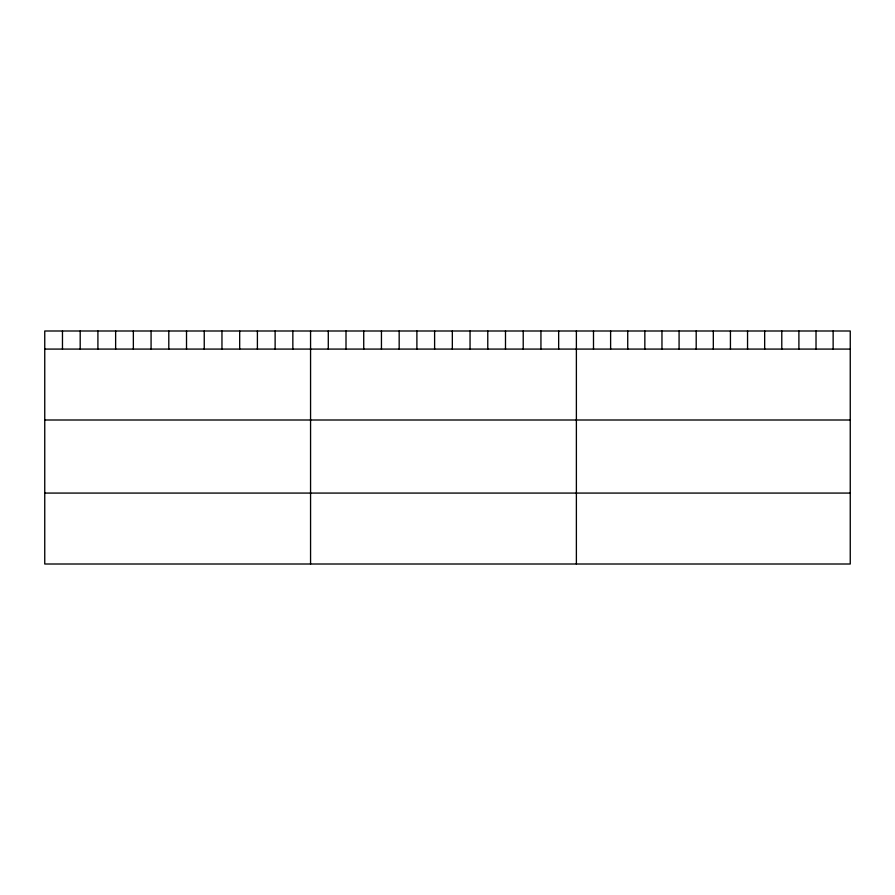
<?xml version="1.0" encoding="UTF-8"?>
<svg xmlns="http://www.w3.org/2000/svg" width="895" height="895" viewBox="0 0 895 895"><rect width="100%" height="100%" fill="white"/><g stroke="black" fill="none" stroke-linecap="round" stroke-linejoin="round"><path stroke-width="1.34" d="M850.25 349.084L850.25 564.007L44.75 564.007L44.75 330.993L850.25 330.993L850.25 349.084L44.75 349.084M44.75 420.001L850.25 420.001M44.75 493.078L850.25 493.078M833.133 330.993L833.133 349.084M816.016 330.993L816.016 349.084M798.899 330.993L798.899 349.084M781.782 330.993L781.782 349.084M764.666 330.993L764.666 349.084M747.549 330.993L747.549 349.084M730.432 330.993L730.432 349.084M713.315 330.993L713.315 349.084M696.198 330.993L696.198 349.084M679.081 330.993L679.081 349.084M661.964 330.993L661.964 349.084M644.847 330.993L644.847 349.084M627.731 330.993L627.731 349.084M610.614 330.993L610.614 349.084M593.497 330.993L593.497 349.084M576.38 330.993L576.38 564.007M558.659 330.993L558.659 349.084M540.938 330.993L540.938 349.084M523.217 330.993L523.217 349.084M505.496 330.993L505.496 349.084M487.775 330.993L487.775 349.084M470.054 330.993L470.054 349.084M452.333 330.993L452.333 349.084M434.612 330.993L434.612 349.084M416.891 330.993L416.891 349.084M399.17 330.993L399.17 349.084M381.449 330.993L381.449 349.084M363.728 330.993L363.728 349.084M346.007 330.993L346.007 349.084M328.286 330.993L328.286 349.084M310.565 330.993L310.565 564.007M292.844 330.993L292.844 349.084M275.123 330.993L275.123 349.084M257.402 330.993L257.402 349.084M239.681 330.993L239.681 349.084M221.96 330.993L221.96 349.084M204.239 330.993L204.239 349.084M186.518 330.993L186.518 349.084M168.797 330.993L168.797 349.084M151.076 330.993L151.076 349.084M133.355 330.993L133.355 349.084M115.634 330.993L115.634 349.084M97.913 330.993L97.913 349.084M80.192 330.993L80.192 349.084M62.471 330.993L62.471 349.084"/></g></svg>
